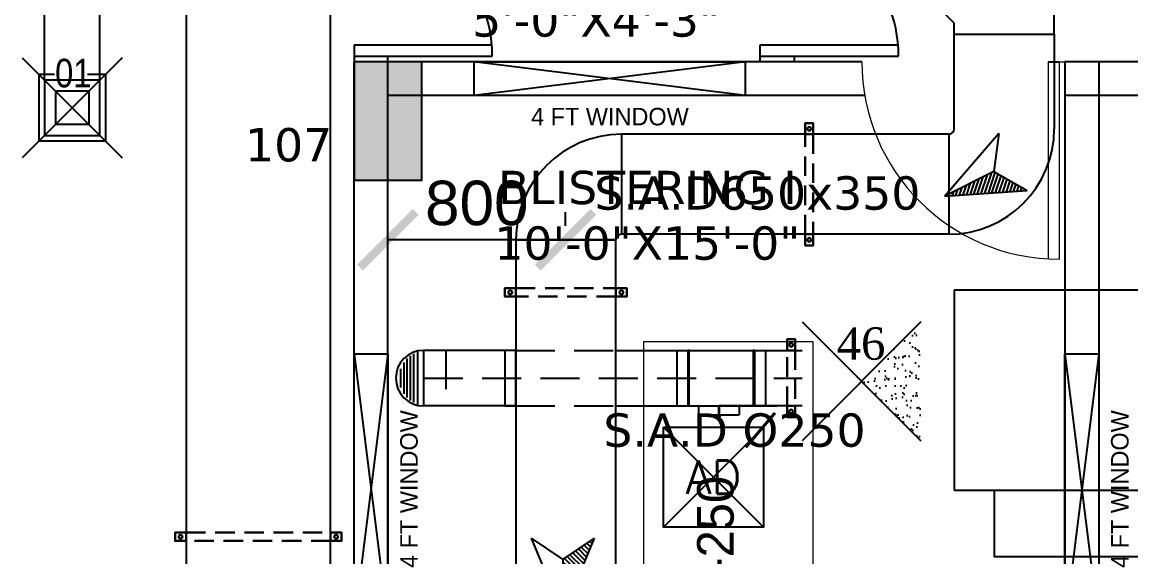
# Model space of a CAD drawing. Header units: millimetres. Extents: x -5691 to 68617, y -23008 to 84113.
# Drawn here: x 13238 to 18229, y 44863 to 47270 of the extents above; entities that cross this region are included whole.
import ezdxf
from ezdxf.enums import TextEntityAlignment as Align

# ---------------------------------------------------------------- set-up
doc = ezdxf.new("R2010")
doc.units = ezdxf.units.MM
doc.header["$LTSCALE"] = 700
doc.header["$MEASUREMENT"] = 0
doc.header["$PDMODE"] = 66
doc.header["$PDSIZE"] = -25
doc.linetypes.add('architactur xref$0$PHANTOM', pattern=[63.5, 31.75, -6.35, 6.35, -6.35, 6.35, -6.35])
doc.linetypes.add('HIDDEN', pattern=[0.375, 0.25, -0.125])
for name, color, linetype in [('Access Door', 7, 'Continuous'), ('architactur xref$0$COLUMN', 8, 'Continuous'), ('architactur xref$0$COLUMN HATCH', 8, 'Continuous'), ('architactur xref$0$TEXT', 8, 'Continuous'), ('architactur xref$0$WALL', 8, 'Continuous'), ('architactur xref$0$WINDOOW', 8, 'Continuous'), ('CAV', 4, 'Continuous'), ('duct size', 7, 'Continuous'), ('M-AC-DIFFUSER', 3, 'Continuous'), ('rcp$0$01-dif', 76, 'Continuous'), ('rcp$0$DIF 46', 74, 'Continuous'), ('rcp$0$WO DIFFUSER', 78, 'Continuous'), ('rcp$0$X-REF', 8, 'Continuous'), ('Return Ahu-04', 1, 'Continuous'), ('Return Ahu-06', 1, 'Continuous'), ('Supply Ahu-04', 3, 'Continuous'), ('Supply Ahu-05', 3, 'Continuous'), ('Supply Ahu-06', 3, 'Continuous'), ('X-REF', 8, 'Continuous')]:
    doc.layers.add(name, color=color, linetype=linetype)
doc.layers.add('architactur xref$0$PHAN', color=8, linetype='architactur xref$0$PHANTOM', lineweight=18)
doc.layers.add('SA-HANGERS', color=21, linetype='Continuous', lineweight=30)
doc.styles.add('AC-TEXT', font='ROMANS.SHX', dxfattribs={"height": 200})
doc.styles.add('architactur xref$0$H St Bt', font='stylu.ttf')
doc.styles.add('architactur xref$0$VERDANA', font='verdana.ttf')
doc.styles.add('Arial', font='arial.ttf')
doc.styles.add('rcp$0$style1', font='ARIALN.TTF')
doc.styles.add('rcp$0$TECHNICBOLD', font='times.ttf', dxfattribs={"height": 10})
doc.styles.add('VERDANA', font='verdana.ttf')
doc.dimstyles.new('1-100', dxfattribs={"dimscale": 100, "dimtxt": 2, "dimasz": 2.5, "dimexe": 1.25, "dimexo": 0.625, "dimtad": 1, "dimdec": 0, "dimtxsty": 'Arial', "dimblk": 'ARCHTICK', "dimcen": 2.5, "dimclrd": 3, "dimclre": 3, "dimclrt": 3, "dimadec": 0, "dimazin": 0, "dimtfac": 1, "dimtdec": 0, "dimtmove": 0, "dimatfit": 3, "dimfxl": 1, "dimarcsym": 0})

# ---------------------------------------------------------------- blocks, each defined once
blk = doc.blocks.new('*U19')
for p, q in [((0, 0), (0, 37)), ((650, 0), (650, 37))]:
    blk.add_line(p, q)
for points in [[(0, 0), (-50, 0), (-50, 37), (0, 37)], [(650, 37), (700, 37), (700, 0), (650, 0)]]:
    blk.add_lwpolyline(points)
at = {"linetype": 'HIDDEN', "ltscale": 0.5}
for points in [[(0, 37), (650, 37)], [(650, 0), (0, 0)]]:
    blk.add_lwpolyline(points, dxfattribs=at)
for centre in [(-25, 18.5), (675, 18.5)]:
    blk.add_circle(centre, 8.44)
blk = doc.blocks.new('*U49')
for p, q in [((0, 0), (0, 37)), ((250, 0), (250, 37))]:
    blk.add_line(p, q)
for points in [[(0, 0), (-50, 0), (-50, 37), (0, 37)], [(250, 37), (300, 37), (300, 0), (250, 0)]]:
    blk.add_lwpolyline(points)
at = {"linetype": 'HIDDEN', "ltscale": 0.5}
for points in [[(0, 37), (250, 37)], [(250, 0), (0, 0)]]:
    blk.add_lwpolyline(points, dxfattribs=at)
for centre in [(-25, 18.5), (275, 18.5)]:
    blk.add_circle(centre, 8.44)
blk = doc.blocks.new('*U51')
for p, q in [((0, 0), (0, 37)), ((450, 0), (450, 37))]:
    blk.add_line(p, q)
for points in [[(0, 0), (-50, 0), (-50, 37), (0, 37)], [(450, 37), (500, 37), (500, 0), (450, 0)]]:
    blk.add_lwpolyline(points)
at = {"linetype": 'HIDDEN', "ltscale": 0.5}
for points in [[(0, 37), (450, 37)], [(450, 0), (0, 0)]]:
    blk.add_lwpolyline(points, dxfattribs=at)
for centre in [(-25, 18.5), (475, 18.5)]:
    blk.add_circle(centre, 8.44)
blk = doc.blocks.new('*U52')
for p, q in [((0, 0), (0, 37)), ((450, 0), (450, 37))]:
    blk.add_line(p, q)
for points in [[(0, 0), (-50, 0), (-50, 37), (0, 37)], [(450, 37), (500, 37), (500, 0), (450, 0)]]:
    blk.add_lwpolyline(points)
at = {"linetype": 'HIDDEN', "ltscale": 0.5}
for points in [[(0, 37), (450, 37)], [(450, 0), (0, 0)]]:
    blk.add_lwpolyline(points, dxfattribs=at)
for centre in [(-25, 18.5), (475, 18.5)]:
    blk.add_circle(centre, 8.44)
blk = doc.blocks.new('architactur xref$0$BLISTER DPB 250')
at = {"layer": 'architactur xref$0$WINDOOW', "color": 0, "lineweight": 0}
for p, q in [((5169.06, 17605.56), (5199.06, 17605.56)), ((5169.06, 17473.56), (5169.06, 17605.56)), ((5199.06, 17605.56), (5199.06, 17473.56)), ((5199.06, 17473.56), (5169.06, 17473.56))]:
    blk.add_line(p, q, dxfattribs=at)
at = {"layer": 'architactur xref$0$TEXT', "color": 0, "lineweight": 0, "style": 'architactur xref$0$H St Bt'}
blk.add_text('BLISTER DPB-250', height=6.48, rotation=90, dxfattribs=at).set_placement((5185, 17508.09))
blk = doc.blocks.new('*U186')
at = {"layer": 'architactur xref$0$WALL', "color": 0}
for p, q in [((60520.06, 48188.77), (60526.06, 48188.77)), ((60520.06, 48140.77), (60520.06, 48188.77)), ((60526.06, 48188.77), (60520.06, 48140.77)), ((60520.06, 48188.77), (60526.06, 48140.77)), ((60526.06, 48188.77), (60526.06, 48140.77)), ((60526.06, 48140.77), (60520.06, 48140.77))]:
    blk.add_line(p, q, dxfattribs=at)
at = {"layer": 'architactur xref$0$TEXT', "lineweight": 0, "style": 'architactur xref$0$H St Bt'}
blk.add_text('4 FT WINDOW', height=3.1104, rotation=90, dxfattribs=at).set_placement((60531.34, 48150.84))
blk = doc.blocks.new('*U188')
at = {"layer": 'architactur xref$0$WALL', "color": 0}
for p, q in [((60520.06, 48188.77), (60526.06, 48188.77)), ((60520.06, 48140.77), (60520.06, 48188.77)), ((60526.06, 48188.77), (60520.06, 48140.77)), ((60520.06, 48188.77), (60526.06, 48140.77)), ((60526.06, 48188.77), (60526.06, 48140.77)), ((60526.06, 48140.77), (60520.06, 48140.77))]:
    blk.add_line(p, q, dxfattribs=at)
at = {"layer": 'architactur xref$0$TEXT', "lineweight": 0, "style": 'architactur xref$0$H St Bt'}
blk.add_text('4 FT WINDOW', height=3.1104, rotation=90, dxfattribs=at).set_placement((60531.34, 48150.84))
blk = doc.blocks.new('*U232')
at = {"layer": 'architactur xref$0$WALL', "color": 0}
for p, q in [((60520.06, 48188.77), (60526.06, 48188.77)), ((60520.06, 48140.77), (60520.06, 48188.77)), ((60526.06, 48188.77), (60520.06, 48140.77)), ((60520.06, 48188.77), (60526.06, 48140.77)), ((60526.06, 48188.77), (60526.06, 48140.77)), ((60526.06, 48140.77), (60520.06, 48140.77))]:
    blk.add_line(p, q, dxfattribs=at)
at = {"layer": 'architactur xref$0$TEXT', "lineweight": 0, "style": 'architactur xref$0$H St Bt'}
blk.add_text('4 FT WINDOW', height=3.1104, rotation=90, dxfattribs=at).set_placement((60531.34, 48150.84))
blk = doc.blocks.new('architactur xref$0$D1')
at = {"layer": 'architactur xref$0$WINDOOW', "color": 0, "lineweight": 0}
for p, q in [((2995.31, -11647.76), (2960.36, -11647.76)), ((2995.31, -11647.76), (2995.31, -11650.76)), ((2995.31, -11649.76), (2960.31, -11649.76))]:
    blk.add_line(p, q, dxfattribs=at)
blk.add_arc((2995.31, -11649.76), 35, 90, 180, dxfattribs=at)
blk = doc.blocks.new('architactur xref')
at = {"layer": 'architactur xref$0$COLUMN HATCH', "linetype": 'Continuous'}
blk.add_hatch(color=256, dxfattribs=at).paths.add_polyline_path([(580, 1833), (592, 1833), (592, 1854), (580, 1854)])
at = {"layer": 'architactur xref$0$TEXT', "lineweight": 0}
blk.add_hatch(color=256, dxfattribs=at).paths.add_polyline_path([(580, 1833), (592, 1833), (592, 1854), (580, 1854)])
at = {"layer": 'architactur xref$0$COLUMN', "linetype": 'Continuous'}
for p, q in [((580, 1857), (604.42, 1857)), ((580, 1857), (580, 1833)), ((652, 1854), (652, 1857)), ((652, 1857), (676.42, 1857)), ((580, 1855), (604.5, 1855)), ((585.96, 1854), (585.96, 1855)), ((586, 1854), (586, 1855)), ((652, 1855), (676.5, 1855)), ((658, 1855), (658, 1854)), ((703, 1854), (705, 1854))]:
    blk.add_line(p, q, dxfattribs=at)
blk.add_lwpolyline([(580, 1833), (592, 1833), (592, 1854), (580, 1854)], dxfattribs=at)
for centre in [(580, 1855), (652, 1855)]:
    blk.add_arc(centre, 24.5, 0, 90, dxfattribs=at)
at = {"layer": 'architactur xref$0$TEXT', "lineweight": 0}
blk.add_lwpolyline([(580, 1833), (592, 1833), (592, 1854), (580, 1854)], close=True, dxfattribs=at)
at = {"layer": 'architactur xref$0$WALL', "linetype": 'Continuous'}
for p, q in [((580, 1401.5), (580, 1854)), ((670, 1854), (580, 1854)), ((586, 1401.5), (586, 1854)), ((796, 1854), (706, 1854)), ((706, 1854), (706, 1668)), ((712, 1854), (712, 1668)), ((670.52, 1848), (586, 1848)), ((796.52, 1848), (706, 1848))]:
    blk.add_line(p, q, dxfattribs=at)
at = {"layer": 'architactur xref$0$WINDOOW', "lineweight": 0}
blk.add_line((585.96, 1855), (585.96, 1854), dxfattribs=at)
at = {"layer": 'architactur xref$0$PHAN', "lineweight": 0}
blk.add_blockref('architactur xref$0$BLISTER DPB 250', (-4537.72, -15801.16), dxfattribs=at)
at = {"layer": 'architactur xref$0$WALL', "rotation": 270}
blk.add_blockref('*U232', (-47539.47, 62374.06), dxfattribs=at)
at = {"layer": 'architactur xref$0$WALL'}
for name, p in [('*U188', (-59940.06, -46386.55)), ('*U186', (-59814.06, -46386.55))]:
    blk.add_blockref(name, p, dxfattribs=at)
at = {"layer": 'architactur xref$0$WINDOOW', "lineweight": 0, "rotation": 90}
blk.add_blockref('architactur xref$0$D1', (-10944.76, -1141.31), dxfattribs=at)
at = {"layer": 'architactur xref$0$TEXT', "linetype": 'Continuous', "char_height": 5.9055, "width": 63.0949, "attachment_point": 5, "style": 'architactur xref$0$VERDANA'}
for s, insert in [('BUFFER\\P5\'-0"X4\'-3"', (622.89, 1866.28)), ('BLISTERING I\\P10\'-0"X15\'-0"', (631.98, 1826.74))]:
    blk.add_mtext(s, dxfattribs=dict(at, insert=insert))
at = {"layer": 'architactur xref$0$TEXT', "lineweight": 0, "insert": (568.4, 1839.24), "char_height": 5.906, "width": 5.1391, "attachment_point": 5, "style": 'architactur xref$0$VERDANA'}
blk.add_mtext('107', dxfattribs=at)
blk = doc.blocks.new('CAV 250 DIA')
for p, q in [((0, 400), (0, 350)), ((0, 400), (250, 400)), ((250, 400), (250, 350)), ((0, 350), (250, 350)), ((0, 345), (0, 55)), ((0, 345), (250, 345)), ((250, 345), (250, 55)), ((250, 301.1), (290, 301.1)), ((290, 301.1), (290, 119.1)), ((250, 212.1), (297.4, 212.1)), ((250, 208.1), (297.4, 208.1)), ((290.8, 218.7), (292.2, 220.1)), ((290.8, 218.7), (297.4, 212.1)), ((297.4, 208.1), (290.8, 201.6)), ((290.8, 201.6), (292.2, 200.1)), ((292.2, 220.1), (302.2, 210.1)), ((302.2, 210.1), (292.2, 200.1)), ((250, 119.1), (290, 119.1)), ((0, 55), (250, 55)), ((0, 50), (0, 0)), ((0, 50), (250, 50)), ((0, 50), (250, 50)), ((250, 50), (250, 0)), ((0, 0), (250, 0))]:
    blk.add_line(p, q)
for centre, start, end in [((0.9, 347.5), 109.4366, 250.5634), ((249.1, 347.5), 289.4366, 70.5634), ((0.9, 52.5), 109.4366, 250.5634), ((249.1, 52.5), 289.4366, 70.5634)]:
    blk.add_arc(centre, 2.65, start, end)
blk = doc.blocks.new('AROW')
h = blk.add_hatch()
h.set_pattern_fill('ANSI31,_O', color=8, scale=33.381621)
h.set_pattern_definition([(45, (-361.5264, -565.2318), (-2.950546, 2.950546), [])])
h.paths.add_polyline_path([(34.3, 0), (-34.3, 0), (-61.1, 39.7)])
for p, q in [((-34.3, 0), (-61.1, 39.7)), ((34.3, 0), (-61.1, 39.7)), ((-61.1, -39.7), (-34.3, 0)), ((-61.1, -39.7), (34.3, 0)), ((-34.3, 0), (34.3, 0))]:
    blk.add_line(p, q)
blk = doc.blocks.new('AD')
at = {"layer": 'M-AC-DIFFUSER', "color": 2}
for p, q in [((225, 225), (-225, -225)), ((225, -225), (-225, 225))]:
    blk.add_line(p, q, dxfattribs=at)
blk.add_lwpolyline([(-225, 225), (225, 225), (225, -225), (-225, -225)], close=True, dxfattribs=at)
at = {"layer": 'M-AC-DIFFUSER', "color": 2, "style": 'AC-TEXT'}
blk.add_text('AD', height=150, dxfattribs=at).set_placement((0, 0), align=Align.MIDDLE_CENTER)
blk = doc.blocks.new('_ArchTick')
at = {"color": 0, "linetype": 'ByBlock', "const_width": 0.15}
blk.add_lwpolyline([(-0.5, -0.5), (0.5, 0.5)], dxfattribs=at)
blk = doc.blocks.new('*D136')
at = {"layer": 'Defpoints', "color": 0, "ltscale": 8, "transparency": 16777216}
for p in [(14884.4, 46290.1), (14884.4, 46290.1), (15684.3, 46290.1, 475)]:
    blk.add_point(p, dxfattribs=at)
at = {"layer": 'Supply Ahu-04', "color": 3, "lineweight": -2, "ltscale": 8, "transparency": 16777216}
for p, q in [((14884.4, 46352.6), (14884.4, 46415.1)), ((15684.3, 46352.6), (15684.3, 46415.1)), ((15684.3, 46290.1), (14884.4, 46290.1))]:
    blk.add_line(p, q, dxfattribs=at)
at = {"layer": 'Supply Ahu-04', "color": 3, "lineweight": -2, "ltscale": 8, "transparency": 16777216, "xscale": 250, "yscale": 250, "zscale": 250, "rotation": 180}
blk.add_blockref('_ArchTick', (14884.4, 46290.1), dxfattribs=at)
at = {"layer": 'Supply Ahu-04', "color": 3, "lineweight": -2, "ltscale": 8, "transparency": 16777216, "xscale": 250, "yscale": 250, "zscale": 250}
blk.add_blockref('_ArchTick', (15684.3, 46290.1), dxfattribs=at)
at = {"layer": 'Supply Ahu-04', "color": 3, "ltscale": 8, "transparency": 16777216, "insert": (15284.4, 46454.7), "char_height": 200, "attachment_point": 5, "style": 'Arial'}
blk.add_mtext('800', dxfattribs=at)
blk = doc.blocks.new('rcp$0$DIFF CODE-46')
at = {"layer": 'rcp$0$DIF 46'}
h = blk.add_hatch(dxfattribs=at)
h.set_pattern_fill('AR-SAND', color=256, scale=35, style=0)
h.set_pattern_definition([(37.5, (0, 0), (-2.204768, 67.43883), [0, -53.2, 0, -59.5, 0, -56.875]), (7.5, (0, 0), (61.94218, 98.77511), [0, -28.7, 0, -47.95, 0, -18.375]), (327.5, (-43.05, 0), (108.994965, 0.198067), [0, -17.5, 0, -63, 0, -82.25]), (317.5, (-43.05, 0), (105.21443, 30.71864), [0, -8.75, 0, -41.3, 0, -47.25])])
h.paths.add_polyline_path([(1662.9, -67950.8), (1395.4, -68218.3), (1662.9, -68485.8)])
for p, q in [((1127.9, -67950.8), (1662.9, -68485.8)), ((1662.9, -67950.8), (1127.9, -68485.8))]:
    blk.add_line(p, q, dxfattribs=at)
at = {"layer": 'rcp$0$DIF 46', "color": 1, "style": 'rcp$0$TECHNICBOLD'}
blk.add_text('46', height=145.64, dxfattribs=at).set_placement((1283.3, -68120.9))
blk = doc.blocks.new('rcp$0$01')
at = {"layer": 'rcp$0$01-dif'}
for p, q in [((197256.5, -40399.6), (197706.5, -40849.6)), ((197706.5, -40399.6), (197256.5, -40849.6)), ((197401.5, -40474.6), (197331.5, -40474.6)), ((197331.5, -40474.6), (197331.5, -40774.6)), ((197631.5, -40474.6), (197550, -40474.6)), ((197631.5, -40474.6), (197631.5, -40774.6)), ((197556.5, -40549.6), (197406.5, -40549.6)), ((197406.5, -40549.6), (197406.5, -40699.6)), ((197556.5, -40549.6), (197556.5, -40699.6)), ((197556.5, -40699.6), (197406.5, -40699.6)), ((197631.5, -40774.6), (197331.5, -40774.6))]:
    blk.add_line(p, q, dxfattribs=at)
at = {"layer": 'rcp$0$01-dif', "style": 'rcp$0$style1'}
blk.add_text('01', height=128.44, dxfattribs=at).set_placement((197486.5, -40532.3), align=Align.CENTER)
blk = doc.blocks.new('rcp')
at = {"layer": 'rcp$0$X-REF', "xscale": 25.39999999999418, "yscale": 25.39999999999418, "zscale": 25.39999999999418}
blk.add_blockref('architactur xref', (0, 0), dxfattribs=at)
at = {"layer": 'rcp$0$DIF 46'}
blk.add_blockref('rcp$0$DIFF CODE-46', (15620.9, 113871.3, -374.7), dxfattribs=at)
at = {"layer": 'rcp$0$WO DIFFUSER', "color": 41}
blk.add_blockref('rcp$0$01', (-184018.9, 87508.7, 25), dxfattribs=at)

msp = doc.modelspace()

# ---------------------------------------------------------------- block references
at = {"layer": 'X-REF', "ltscale": 8}
msp.add_blockref('rcp', (0, 0), dxfattribs=at)

# ---------------------------------------------------------------- next in the draw order: block references
at = {"layer": 'X-REF', "xscale": 25.39999999999418, "yscale": 25.39999999999418, "zscale": 25.39999999999418}
msp.add_blockref('architactur xref', (0, 0), dxfattribs=at)

# ---------------------------------------------------------------- next in the draw order: linework, layer by layer
at = {"layer": 'Return Ahu-04'}
for p, q in [((17433.4, 46063, 50), (17433.4, 45163, 50)), ((22299.9, 46063, 50), (17433.4, 46063, 50)), ((17433.4, 45163, 50), (22299.9, 45163, 50)), ((17613.3, 45163, 75), (17613.3, 44863, 75)), ((17988.3, 44863, 225), (17613.3, 44863, 75)), ((18363.3, 44863, 75), (17988.3, 44863, 225))]:
    msp.add_line(p, q, dxfattribs=at)
at = {"layer": 'Return Ahu-06'}
for p, q in [((14625.8, 28629, -2.7), (14625.8, 51957.7, 50)), ((13975.8, 51707.7, 50), (13975.8, 28629, -2.7))]:
    msp.add_line(p, q, dxfattribs=at)
at = {"layer": 'Supply Ahu-04'}
for p, q in [((17884.1, 47215.7, 475), (17884.1, 47465.7, 475)), ((17434.1, 47265.7, 475), (17284.1, 47415.7, 775)), ((17434.1, 47215.7, 475), (17434.1, 47265.7, 475)), ((15935.3, 46765.1, 775), (15935.3, 46315.1, 775)), ((17409.1, 46765.1, 775), (17409.1, 46315.1, 775)), ((15460.3, 46290.1, 475), (15460.3, 46290.1, 775)), ((15460.3, 46290.1, 775), (15910.3, 46290.1, 775)), ((15460.3, 46290.1, 461.6), (15460.3, 43007.1, 234.4)), ((15910.3, 43007.1, 234.4), (15910.3, 46290.1, 461.6)), ((17409.1, 46315.1, 775), (15935.3, 46315.1, 775)), ((15935.3, 46315.1, 775), (15935.3, 46315.1, 475)), ((16375.8, 45792.4, -156.4), (16748.8, 45792.4, -280.7)), ((16748.8, 45542.4, -280.7), (16375.8, 45542.4, -156.4))]:
    msp.add_line(p, q, dxfattribs=at)
at = {"layer": 'Supply Ahu-04', "extrusion": (0, 1, 0)}
for p, q in [((17434.1, 46790.1, 775), (17434.1, 46790.1, 475)), ((17884.1, 46790.1, 475), (17884.1, 46790.1, 775)), ((17409.1, 46765.1, 475), (15935.3, 46765.1, 475)), ((17409.1, 46765.1, 475), (17409.1, 46765.1, 775))]:
    msp.add_line(p, q, dxfattribs=at)
at = {"layer": 'Supply Ahu-04', "extrusion": (-1, 0, 0)}
for p, q in [((15935.3, 46765.1, 475), (15935.3, 46765.1, 775)), ((17409.1, 46315.1, 475), (17409.1, 46315.1, 775))]:
    msp.add_line(p, q, dxfattribs=at)
at = {"layer": 'Supply Ahu-04', "extrusion": (1, 0, 0)}
msp.add_line((15935.3, 46765.1, 475), (15935.3, 46765.1, 775), dxfattribs=at)
at = {"layer": 'Supply Ahu-04', "extrusion": (0, -1, 0)}
for p, q in [((15910.3, 46290.1, 475), (15460.3, 46290.1, 475)), ((15910.3, 46290.1, 775), (15910.3, 46290.1, 475)), ((15935.3, 46315.1, 775), (15935.3, 46315.1, 475))]:
    msp.add_line(p, q, dxfattribs=at)
at = {"layer": 'Supply Ahu-04', "ltscale": 8, "elevation": 350}
msp.add_lwpolyline([(15410.3, 45542.4), (15460.3, 45542.4), (15460.3, 45792.4), (15410.3, 45792.4)], close=True, dxfattribs=at)
at = {"layer": 'Supply Ahu-04'}
for centre, radius, start, end in [((17409.1, 46790.1, 475), 475, 270, 0), ((17409.1, 46790.1, 475), 25, 270, 0), ((15935.3, 46290.1), 475, 90, 180), ((15935.3, 46290.1, 475), 25, 90, 180)]:
    msp.add_arc(centre, radius, start, end, dxfattribs=at)
at = {"layer": 'Supply Ahu-05'}
for p, q in [((17434.1, 47215.7, 475), (17884.1, 47215.7, 475)), ((17434.1, 46790.1, 475), (17434.1, 47215.7, 475)), ((17884.1, 47215.7, 475), (17884.1, 46790.1, 475)), ((14999.2, 45777.1, 350), (14999.2, 45557.7, 350)), ((15017.9, 45785.4, 350), (15017.9, 45549.4, 350)), ((15460.3, 45792.4, 350), (15044.8, 45792.4, 350)), ((15044.8, 45792.4, 350), (15044.8, 45542.4, 350)), ((15910.3, 45792.4, 225), (16184.4, 45792.4, 225)), ((16205.4, 45792.4, 350), (16634.5, 45792.4, 350)), ((14955.8, 45737.7, 350), (14955.8, 45597, 350)), ((14970.1, 45755.1, 350), (14970.1, 45579.6, 350)), ((14984.4, 45767.6, 350), (14984.4, 45567.1, 350)), ((14941.4, 45709.6, 350), (14941.4, 45625.2, 350)), ((15460.3, 45542.4, 350), (15044.8, 45542.4, 350)), ((15910.3, 45542.4, 225), (16184.4, 45542.4, 225)), ((16205.4, 45542.4, 350), (16634.5, 45542.4, 350))]:
    msp.add_line(p, q, dxfattribs=at)
at = {"layer": 'Supply Ahu-05', "linetype": 'HIDDEN'}
for p, q in [((15144.8, 45792.4, 350), (15144.8, 45542.4, 350)), ((15460.3, 45792.4, 225), (15910.3, 45792.4, 225)), ((15460.3, 45542.4, 225), (15910.3, 45542.4, 225))]:
    msp.add_line(p, q, dxfattribs=at)
at = {"layer": 'Supply Ahu-05', "elevation": 25}
msp.add_lwpolyline([(13337.6, 46759), (13587.6, 46759), (13587.6, 47009), (13337.6, 47009)], close=True, dxfattribs=at)
at = {"layer": 'Supply Ahu-05', "linetype": 'HIDDEN', "elevation": 350}
msp.add_lwpolyline([(15046.4, 45667.4), (16748.8, 45667.4)], dxfattribs=at)
at = {"layer": 'Supply Ahu-05'}
msp.add_ellipse((15044.8, 45667.4, 350), major_axis=(0, -125), ratio=1, start_param=3.141593, end_param=6.283185, dxfattribs=at)
at = {"layer": 'Supply Ahu-06'}
for p, q in [((13337.6, 47009, 25), (13338.1, 49337.1, 561.2)), ((13587.5, 47009, 25), (13588.4, 49337.1, 561.2))]:
    msp.add_line(p, q, dxfattribs=at)

# ---------------------------------------------------------------- next in the draw order: block references
at = {"layer": 'Access Door'}
msp.add_blockref('AD', (16350.5, 45222, -355.5), dxfattribs=at)
at = {"layer": 'CAV', "xscale": -1, "rotation": 90}
msp.add_blockref('CAV 250 DIA', (16584.4, 45792.4, 350), dxfattribs=at)
at = {"layer": 'SA-HANGERS'}
for name, p, rotation in [('*U51', (16799.5, 46315.1, 775), 90.00377996800809), ('*U52', (15460.3, 46034.9, 443.9), 0.0037799680080769), ('*U49', (16718.1, 45542.4, -212.9), 90.00377996800809), ('*U19', (14625.8, 44972, 50), 180.0018899840079)]:
    msp.add_blockref(name, p, dxfattribs=dict(at, rotation=rotation))
at = {"layer": 'Supply Ahu-04'}
for p, xscale, yscale, zscale, rotation in [((17501.6, 46542.3, 0.3), 3.599999999999998, 3.599999999999998, 3.599999999999998, 206.5415602403684), ((15671.9, 44727.5), 3.599999999999999, 3.599999999999999, 3.599999999999999, 270)]:
    msp.add_blockref('AROW', p, dxfattribs=dict(at, xscale=xscale, yscale=yscale, zscale=zscale, rotation=rotation))

# ---------------------------------------------------------------- next in the draw order: texts
at = {"layer": 'duct size', "style": 'VERDANA'}
for s, p in [('S.A.D650x350', (15813.8, 46426)), ('S.A.D %%C250', (15854.2, 45358.7, -400))]:
    msp.add_text(s, height=150, dxfattribs=at).set_placement(p)

# ---------------------------------------------------------------- next in the draw order: dimensions: what is measured, and where the dimension line sits
at = {"layer": 'Supply Ahu-04', "ltscale": 8}
dim = msp.add_linear_dim(base=(14884.4, 46290.1), p1=(15684.3, 46290.1, 475), p2=(14884.4, 46290.1), dimstyle='1-100', dxfattribs=at)
dim.commit()
dim.dimension.update_dxf_attribs({"geometry": '*D136', "text_midpoint": (15284.4, 46454.7)})

doc.saveas('drawing.dxf')
